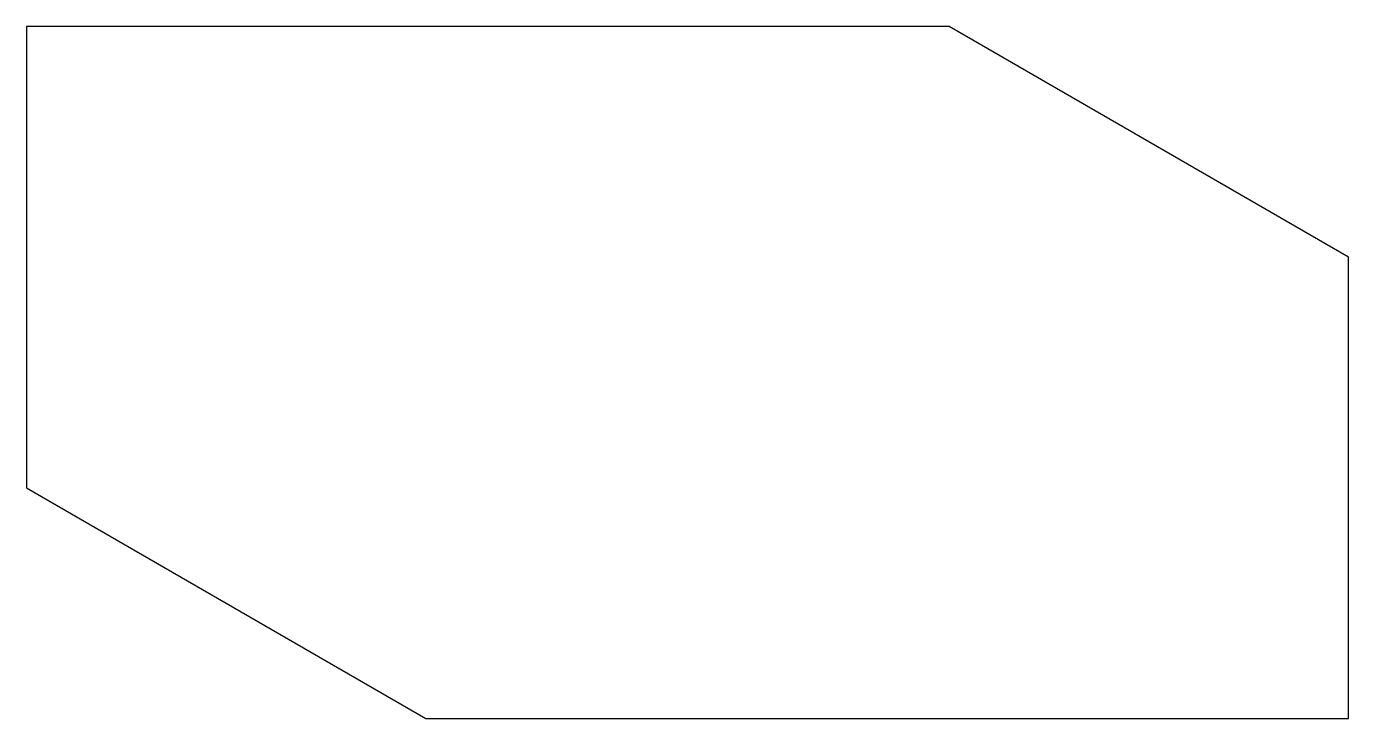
# Model space of a CAD drawing. Header units: millimetres. Extents: x 7 to 150, y 50 to 125.
import ezdxf

# ---------------------------------------------------------------- set-up
doc = ezdxf.new("R2010")
doc.units = ezdxf.units.MM

msp = doc.modelspace()

# ---------------------------------------------------------------- linework, layer by layer
for p, q in [((106.7, 125), (6.7, 125)), ((6.7, 125), (6.7, 75)), ((150, 100), (106.7, 125)), ((150, 50), (150, 100)), ((6.7, 75), (50, 50)), ((50, 50), (150, 50))]:
    msp.add_line(p, q)

doc.saveas('drawing.dxf')
